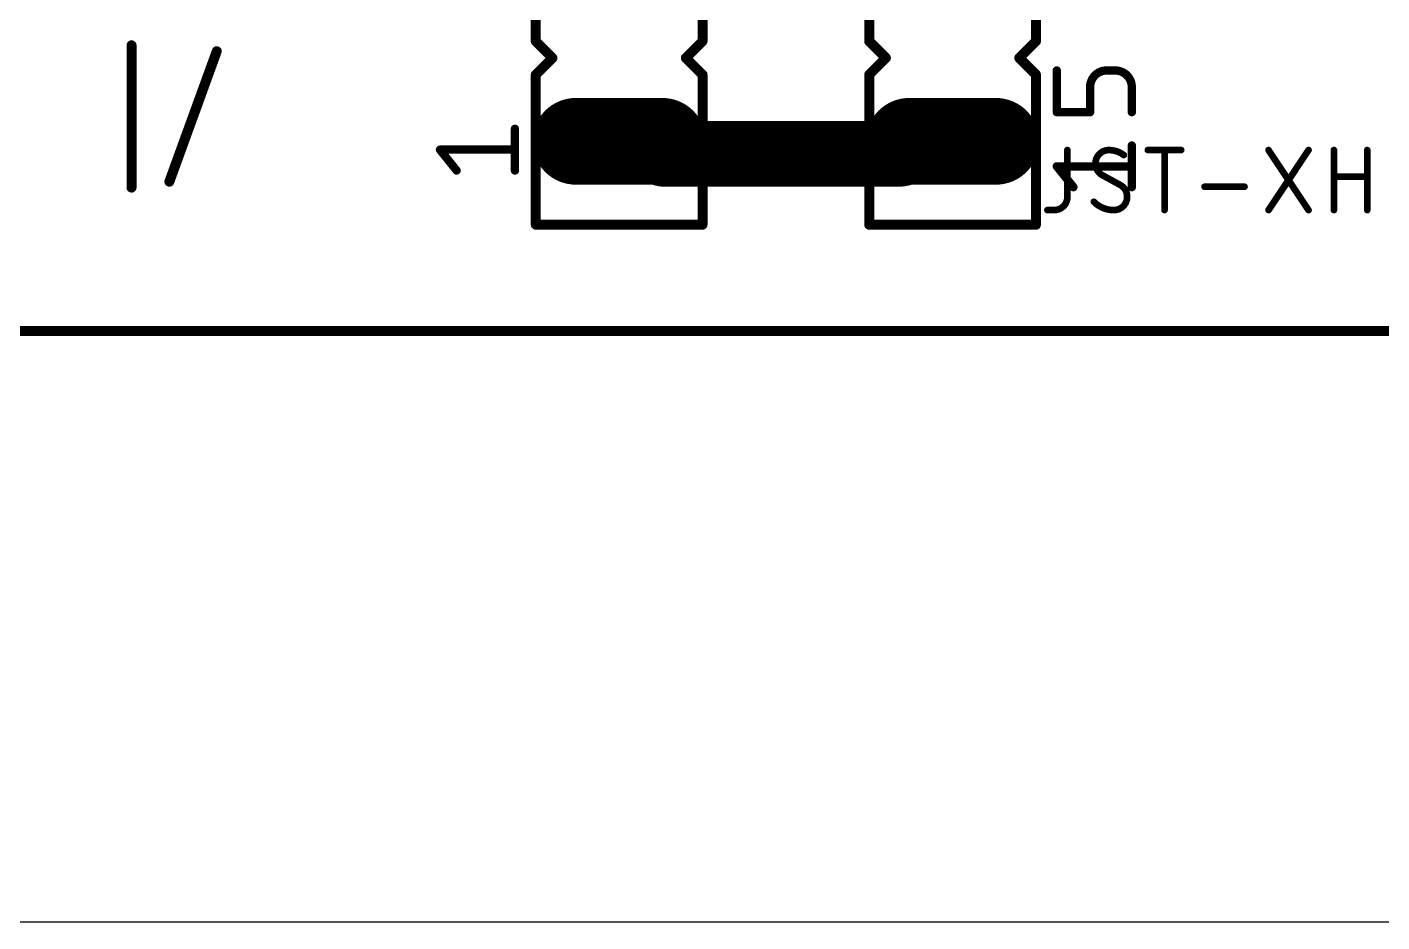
# Model space of a CAD drawing. Extents: x -1 to 132, y 0 to 67.
# Drawn here: x 40.7 to 61.34, y 0 to 13.63 of the extents above; entities that cross this region are included whole.
import ezdxf

# ---------------------------------------------------------------- set-up
doc = ezdxf.new("R2010")
doc.units = 0
for name, color, linetype in [('16', 132, 'CONTINUOUS'), ('17', 110, 'CONTINUOUS'), ('20', 31, 'CONTINUOUS'), ('21', 253, 'CONTINUOUS'), ('249', 253, 'CONTINUOUS'), ('27', 253, 'CONTINUOUS'), ('51', 253, 'CONTINUOUS')]:
    doc.layers.add(name, color=color, linetype=linetype)

# ---------------------------------------------------------------- blocks, each defined once
blk = doc.blocks.new('RECT')
blk.add_solid([(-0.5, -0.5), (0.5, -0.5), (-0.5, 0.5), (0.5, 0.5)])
blk = doc.blocks.new('LONGP100')
at = {"const_width": 1}
blk.add_lwpolyline([(-0.5, 0), (0.5, 0)], dxfattribs=at)
at = {"const_width": 0.5}
for points in [[(-0.5, 0.25, 1), (-0.5, -0.25)], [(0.5, -0.25, 1), (0.5, 0.25)]]:
    blk.add_lwpolyline(points, format="xyb", dxfattribs=at)

msp = doc.modelspace()

# ---------------------------------------------------------------- linework, layer by layer
at = {"layer": '16'}
for points, const_width in [([(50.4, 11.7), (49.72, 11.89)], 1), ([(54, 11.7), (54.8, 11.89)], 1), ([(54, 11.7), (50.4, 11.7)], 1), ([(40, 9), (77, 9)], 0.1524)]:
    msp.add_lwpolyline(points, dxfattribs=dict(at, const_width=const_width))
at = {"layer": '16', "const_width": 0.5}
for points in [[(49.7873, 12.1308, 1), (49.6527, 11.6492)], [(54.8578, 11.6468, 1), (54.7422, 12.1332)], [(50.4, 11.95, 1), (50.4, 11.45)], [(50.3327, 11.4592, 1), (50.4673, 11.9408)], [(53.9422, 11.9432, 1), (54.0578, 11.4568)], [(54, 11.45, 1), (54, 11.95)]]:
    msp.add_lwpolyline(points, format="xyb", dxfattribs=at)
at = {"layer": '20'}
msp.add_line((0, 0), (132, 0), dxfattribs=at)
at = {"layer": '21'}
for points, const_width in [([(48.45, 15.446), (48.45, 13.414)], 0.1524), ([(50.99, 13.414), (50.99, 15.446)], 0.1524), ([(53.53, 15.446), (53.53, 13.414)], 0.1524), ([(56.07, 13.414), (56.07, 15.446)], 0.1524), ([(48.45, 13.414), (48.704, 13.16)], 0.1524), ([(50.736, 13.16), (50.99, 13.414)], 0.1524), ([(53.53, 13.414), (53.784, 13.16)], 0.1524), ([(55.816, 13.16), (56.07, 13.414)], 0.1524), ([(48.704, 13.16), (48.45, 12.906)], 0.1524), ([(50.99, 12.906), (50.736, 13.16)], 0.1524), ([(53.784, 13.16), (53.53, 12.906)], 0.1524), ([(56.07, 12.906), (55.816, 13.16)], 0.1524), ([(56.3875, 12.3345), (56.3875, 12.9695)], 0.127), ([(57.2765, 12.9695), (57.1495, 12.9695)], 0.127), ([(48.45, 12.906), (48.45, 10.62)], 0.1524), ([(50.99, 10.62), (50.99, 12.906)], 0.1524), ([(53.53, 12.906), (53.53, 10.62)], 0.1524), ([(56.07, 10.62), (56.07, 12.906)], 0.1524), ([(56.8955, 12.7155), (56.8955, 12.3345)], 0.127), ([(57.5305, 12.3345), (57.5305, 12.7155)], 0.127), ([(56.8955, 12.3345), (56.3875, 12.3345)], 0.127), ([(48.1325, 11.4455), (48.1325, 12.0805)], 0.127), ([(47.2435, 11.4455), (46.9895, 11.763)], 0.127), ([(46.9895, 11.763), (48.1325, 11.763)], 0.127), ([(57.5305, 11.1915), (57.5305, 11.8265)], 0.127), ([(56.6415, 11.1915), (56.3875, 11.509)], 0.127), ([(56.3875, 11.509), (57.5305, 11.509)], 0.127), ([(48.45, 10.62), (50.99, 10.62)], 0.1524), ([(53.53, 10.62), (56.07, 10.62)], 0.1524)]:
    msp.add_lwpolyline(points, dxfattribs=dict(at, const_width=const_width))
for points, const_width in [([(48.4119, 13.414, 1), (48.4881, 13.414)], 0.0762), ([(48.4769, 13.4409, 1), (48.4231, 13.3871)], 0.0762), ([(50.9519, 13.414, 1), (51.0281, 13.414)], 0.0762), ([(51.0169, 13.3871, 1), (50.9631, 13.4409)], 0.0762), ([(53.4919, 13.414, 1), (53.5681, 13.414)], 0.0762), ([(53.5569, 13.4409, 1), (53.5031, 13.3871)], 0.0762), ([(56.0319, 13.414, 1), (56.1081, 13.414)], 0.0762), ([(56.0969, 13.3871, 1), (56.0431, 13.4409)], 0.0762), ([(48.7309, 13.1331, 1), (48.6771, 13.1869)], 0.0762), ([(48.6771, 13.1331, 1), (48.7309, 13.1869)], 0.0762), ([(50.7629, 13.1869, 1), (50.7091, 13.1331)], 0.0762), ([(50.7091, 13.1869, 1), (50.7629, 13.1331)], 0.0762), ([(53.8109, 13.1331, 1), (53.7571, 13.1869)], 0.0762), ([(53.7571, 13.1331, 1), (53.8109, 13.1869)], 0.0762), ([(55.8429, 13.1869, 1), (55.7891, 13.1331)], 0.0762), ([(55.7891, 13.1869, 1), (55.8429, 13.1331)], 0.0762), ([(56.4193, 12.9695, 1), (56.3558, 12.9695)], 0.0635), ([(57.1495, 12.9695, 0.4142), (56.8955, 12.7155)], 0.127), ([(57.1495, 13.0013, 1), (57.1495, 12.9377)], 0.0635), ([(57.1495, 12.9377, 1), (57.1495, 13.0013)], 0.0635), ([(57.2765, 13.0013, 1), (57.2765, 12.9377)], 0.0635), ([(57.5305, 12.7155, 0.4142), (57.2765, 12.9695)], 0.127), ([(57.2765, 12.9377, 1), (57.2765, 13.0013)], 0.0635), ([(48.4881, 12.906, 1), (48.4119, 12.906)], 0.0762), ([(48.4231, 12.9329, 1), (48.4769, 12.8791)], 0.0762), ([(51.0281, 12.906, 1), (50.9519, 12.906)], 0.0762), ([(50.9631, 12.8791, 1), (51.0169, 12.9329)], 0.0762), ([(53.5681, 12.906, 1), (53.4919, 12.906)], 0.0762), ([(53.5031, 12.9329, 1), (53.5569, 12.8791)], 0.0762), ([(56.1081, 12.906, 1), (56.0319, 12.906)], 0.0762), ([(56.0431, 12.8791, 1), (56.0969, 12.9329)], 0.0762), ([(56.9273, 12.7155, 1), (56.8638, 12.7155)], 0.0635), ([(56.8638, 12.7155, 1), (56.9273, 12.7155)], 0.0635), ([(57.5623, 12.7155, 1), (57.4988, 12.7155)], 0.0635), ([(57.4988, 12.7155, 1), (57.5623, 12.7155)], 0.0635), ([(56.3875, 12.3663, 1), (56.3875, 12.3027)], 0.0635), ([(56.8955, 12.3027, 1), (56.8955, 12.3663)], 0.0635), ([(56.3558, 12.3345, 1), (56.4193, 12.3345)], 0.0635), ([(56.8638, 12.3345, 1), (56.9273, 12.3345)], 0.0635), ([(57.4988, 12.3345, 1), (57.5623, 12.3345)], 0.0635), ([(48.1643, 12.0805, 1), (48.1007, 12.0805)], 0.0635), ([(46.9895, 11.7948, 1), (46.9895, 11.7312)], 0.0635), ([(47.0143, 11.7828, 1), (46.9647, 11.7432)], 0.0635), ([(48.1325, 11.7312, 1), (48.1325, 11.7948)], 0.0635), ([(57.5623, 11.8265, 1), (57.4988, 11.8265)], 0.0635), ([(56.3875, 11.5408, 1), (56.3875, 11.4772)], 0.0635), ([(56.4123, 11.5288, 1), (56.3627, 11.4892)], 0.0635), ([(57.5305, 11.4772, 1), (57.5305, 11.5408)], 0.0635), ([(47.2187, 11.4257, 1), (47.2683, 11.4653)], 0.0635), ([(48.1007, 11.4455, 1), (48.1643, 11.4455)], 0.0635), ([(56.6167, 11.1717, 1), (56.6663, 11.2113)], 0.0635), ([(57.4988, 11.1915, 1), (57.5623, 11.1915)], 0.0635), ([(48.45, 10.6581, 1), (48.45, 10.5819)], 0.0762), ([(48.4119, 10.62, 1), (48.4881, 10.62)], 0.0762), ([(50.9519, 10.62, 1), (51.0281, 10.62)], 0.0762), ([(50.99, 10.5819, 1), (50.99, 10.6581)], 0.0762), ([(53.53, 10.6581, 1), (53.53, 10.5819)], 0.0762), ([(53.4919, 10.62, 1), (53.5681, 10.62)], 0.0762), ([(56.0319, 10.62, 1), (56.1081, 10.62)], 0.0762), ([(56.07, 10.5819, 1), (56.07, 10.6581)], 0.0762)]:
    msp.add_lwpolyline(points, format="xyb", dxfattribs=dict(at, const_width=const_width))
at = {"layer": '249', "const_width": 0.1524}
for points in [[(42.2906, 11.1853), (42.2906, 13.3527)], [(42.8672, 11.2756), (43.5897, 13.2624)]]:
    msp.add_lwpolyline(points, dxfattribs=at)
at = {"layer": '249', "const_width": 0.0762}
for points in [[(42.3287, 13.3527, 1), (42.2525, 13.3527)], [(43.6255, 13.2494, 1), (43.5539, 13.2754)], [(42.2525, 11.1853, 1), (42.3287, 11.1853)], [(42.8314, 11.2886, 1), (42.903, 11.2626)]]:
    msp.add_lwpolyline(points, format="xyb", dxfattribs=at)
at = {"layer": '27', "const_width": 0.1016}
for points in [[(56.5497, 11.7567), (56.5497, 11.0455)], [(57.7749, 11.7567), (58.2829, 11.7567)], [(58.0289, 10.8423), (58.0289, 11.7567)], [(59.6138, 10.8423), (60.2234, 11.7567)], [(59.6138, 11.7567), (60.2234, 10.8423)], [(60.6095, 10.8423), (60.6095, 11.7567)], [(61.1175, 11.7567), (61.1175, 10.8423)], [(57.3583, 11.2233), (57.0789, 11.3757)], [(60.6095, 11.3503), (61.1175, 11.3503)], [(58.6385, 11.1979), (59.2481, 11.1979)], [(56.3465, 10.8423), (56.2449, 10.8423)]]:
    msp.add_lwpolyline(points, dxfattribs=at)
at = {"layer": '27'}
for points, const_width in [([(56.5751, 11.7567, 1), (56.5243, 11.7567)], 0.0508), ([(57.1805, 11.7567, 0.4142), (56.9773, 11.5535)], 0.1016), ([(57.4091, 11.6805, 0.1623), (57.1805, 11.7567)], 0.1016), ([(57.1805, 11.7821, 1), (57.1805, 11.7313)], 0.0508), ([(57.1805, 11.7313, 1), (57.1805, 11.7821)], 0.0508), ([(57.7749, 11.7821, 1), (57.7749, 11.7313)], 0.0508), ([(58.0543, 11.7567, 1), (58.0035, 11.7567)], 0.0508), ([(58.2829, 11.7313, 1), (58.2829, 11.7821)], 0.0508), ([(59.635, 11.7708, 1), (59.5927, 11.7426)], 0.0508), ([(60.2446, 11.7426, 1), (60.2023, 11.7708)], 0.0508), ([(60.6349, 11.7567, 1), (60.5841, 11.7567)], 0.0508), ([(61.1429, 11.7567, 1), (61.0921, 11.7567)], 0.0508), ([(56.9773, 11.5535, 0.2656), (57.0789, 11.3757)], 0.1016), ([(57.0027, 11.5535, 1), (56.9519, 11.5535)], 0.0508), ([(56.9519, 11.5535, 1), (57.0027, 11.5535)], 0.0508), ([(57.3939, 11.6602, 1), (57.4244, 11.7008)], 0.0508), ([(57.0911, 11.398, 1), (57.0668, 11.3534)], 0.0508), ([(57.066, 11.3538, 1), (57.0918, 11.3976)], 0.0508), ([(60.6095, 11.3757, 1), (60.6095, 11.3249)], 0.0508), ([(61.1175, 11.3249, 1), (61.1175, 11.3757)], 0.0508), ([(57.4599, 11.0455, 0.2656), (57.3583, 11.2233)], 0.1016), ([(57.3712, 11.2452, 1), (57.3454, 11.2014)], 0.0508), ([(57.3462, 11.201, 1), (57.3705, 11.2456)], 0.0508), ([(58.6385, 11.2233, 1), (58.6385, 11.1725)], 0.0508), ([(59.2481, 11.1725, 1), (59.2481, 11.2233)], 0.0508), ([(56.3465, 10.8423, 0.4142), (56.5497, 11.0455)], 0.1016), ([(56.5751, 11.0455, 1), (56.5243, 11.0455)], 0.0508), ([(56.5243, 11.0455, 1), (56.5751, 11.0455)], 0.0508), ([(56.9519, 10.9693, 0.2), (57.2567, 10.8423)], 0.1016), ([(56.97, 10.9872, 1), (56.9339, 10.9514)], 0.0508), ([(57.2567, 10.8423, 0.4142), (57.4599, 11.0455)], 0.1016), ([(57.4853, 11.0455, 1), (57.4345, 11.0455)], 0.0508), ([(57.4345, 11.0455, 1), (57.4853, 11.0455)], 0.0508), ([(56.2449, 10.8677, 1), (56.2449, 10.8169)], 0.0508), ([(56.3465, 10.8677, 1), (56.3465, 10.8169)], 0.0508), ([(56.3465, 10.8169, 1), (56.3465, 10.8677)], 0.0508), ([(57.2567, 10.8677, 1), (57.2567, 10.8169)], 0.0508), ([(57.2567, 10.8169, 1), (57.2567, 10.8677)], 0.0508), ([(58.0035, 10.8423, 1), (58.0543, 10.8423)], 0.0508), ([(59.5927, 10.8564, 1), (59.635, 10.8282)], 0.0508), ([(60.2023, 10.8282, 1), (60.2446, 10.8564)], 0.0508), ([(60.5841, 10.8423, 1), (60.6349, 10.8423)], 0.0508), ([(61.0921, 10.8423, 1), (61.1429, 10.8423)], 0.0508)]:
    msp.add_lwpolyline(points, format="xyb", dxfattribs=dict(at, const_width=const_width))
at = {"layer": '51', "const_width": 0.1524}
for points in [[(50.228, 12.398), (49.212, 12.398)], [(49.212, 12.398), (49.212, 12.144)], [(50.228, 12.144), (50.228, 12.398)], [(55.308, 12.398), (54.292, 12.398)], [(54.292, 12.398), (54.292, 12.144)], [(55.308, 12.144), (55.308, 12.398)], [(49.212, 12.144), (48.958, 12.144)], [(48.958, 12.144), (48.958, 11.636)], [(50.482, 12.144), (50.228, 12.144)], [(50.482, 11.636), (50.482, 12.144)], [(54.292, 12.144), (54.038, 12.144)], [(54.038, 12.144), (54.038, 11.636)], [(55.562, 12.144), (55.308, 12.144)], [(55.562, 11.636), (55.562, 12.144)], [(48.958, 11.636), (49.212, 11.636)], [(49.212, 11.636), (49.212, 11.382)], [(50.228, 11.382), (50.228, 11.636)], [(50.228, 11.636), (50.482, 11.636)], [(54.038, 11.636), (54.292, 11.636)], [(54.292, 11.636), (54.292, 11.382)], [(55.308, 11.382), (55.308, 11.636)], [(55.308, 11.636), (55.562, 11.636)], [(49.212, 11.382), (50.228, 11.382)], [(54.292, 11.382), (55.308, 11.382)]]:
    msp.add_lwpolyline(points, dxfattribs=at)
at = {"layer": '51', "const_width": 0.0762}
for points in [[(49.212, 12.4361, 1), (49.212, 12.3599)], [(49.2501, 12.398, 1), (49.1739, 12.398)], [(50.2661, 12.398, 1), (50.1899, 12.398)], [(50.228, 12.3599, 1), (50.228, 12.4361)], [(54.292, 12.4361, 1), (54.292, 12.3599)], [(54.3301, 12.398, 1), (54.2539, 12.398)], [(55.3461, 12.398, 1), (55.2699, 12.398)], [(55.308, 12.3599, 1), (55.308, 12.4361)], [(48.958, 12.1821, 1), (48.958, 12.1059)], [(48.9961, 12.144, 1), (48.9199, 12.144)], [(49.1739, 12.144, 1), (49.2501, 12.144)], [(49.212, 12.1059, 1), (49.212, 12.1821)], [(50.228, 12.1821, 1), (50.228, 12.1059)], [(50.1899, 12.144, 1), (50.2661, 12.144)], [(50.5201, 12.144, 1), (50.4439, 12.144)], [(50.482, 12.1059, 1), (50.482, 12.1821)], [(54.038, 12.1821, 1), (54.038, 12.1059)], [(54.0761, 12.144, 1), (53.9999, 12.144)], [(54.2539, 12.144, 1), (54.3301, 12.144)], [(54.292, 12.1059, 1), (54.292, 12.1821)], [(55.308, 12.1821, 1), (55.308, 12.1059)], [(55.2699, 12.144, 1), (55.3461, 12.144)], [(55.6001, 12.144, 1), (55.5239, 12.144)], [(55.562, 12.1059, 1), (55.562, 12.1821)], [(48.958, 11.6741, 1), (48.958, 11.5979)], [(48.9199, 11.636, 1), (48.9961, 11.636)], [(49.2501, 11.636, 1), (49.1739, 11.636)], [(49.212, 11.5979, 1), (49.212, 11.6741)], [(50.2661, 11.636, 1), (50.1899, 11.636)], [(50.228, 11.6741, 1), (50.228, 11.5979)], [(50.4439, 11.636, 1), (50.5201, 11.636)], [(50.482, 11.5979, 1), (50.482, 11.6741)], [(54.038, 11.6741, 1), (54.038, 11.5979)], [(53.9999, 11.636, 1), (54.0761, 11.636)], [(54.3301, 11.636, 1), (54.2539, 11.636)], [(54.292, 11.5979, 1), (54.292, 11.6741)], [(55.3461, 11.636, 1), (55.2699, 11.636)], [(55.308, 11.6741, 1), (55.308, 11.5979)], [(55.5239, 11.636, 1), (55.6001, 11.636)], [(55.562, 11.5979, 1), (55.562, 11.6741)], [(49.212, 11.4201, 1), (49.212, 11.3439)], [(49.1739, 11.382, 1), (49.2501, 11.382)], [(50.1899, 11.382, 1), (50.2661, 11.382)], [(50.228, 11.3439, 1), (50.228, 11.4201)], [(54.292, 11.4201, 1), (54.292, 11.3439)], [(54.2539, 11.382, 1), (54.3301, 11.382)], [(55.2699, 11.382, 1), (55.3461, 11.382)], [(55.308, 11.3439, 1), (55.308, 11.4201)]]:
    msp.add_lwpolyline(points, format="xyb", dxfattribs=at)

# ---------------------------------------------------------------- block references
at = {"layer": '17', "xscale": 1.3208, "yscale": 1.3208, "rotation": 180}
msp.add_blockref('LONGP100', (49.72, 11.89), dxfattribs=at)
msp.add_blockref('LONGP100', (49.72, 11.89), dxfattribs=at)
at = {"layer": '17', "xscale": 1.3208, "yscale": 1.3208}
msp.add_blockref('LONGP100', (54.8, 11.89), dxfattribs=at)
msp.add_blockref('LONGP100', (54.8, 11.89), dxfattribs=at)
at = {"layer": '51', "xscale": 0.254, "yscale": 0.508}
for p, rotation in [((49.212, 11.89), 90), ((50.228, 11.89), 90), ((54.292, 11.89), 270), ((55.308, 11.89), 270)]:
    msp.add_blockref('RECT', p, dxfattribs=dict(at, rotation=rotation))

doc.saveas('drawing.dxf')
